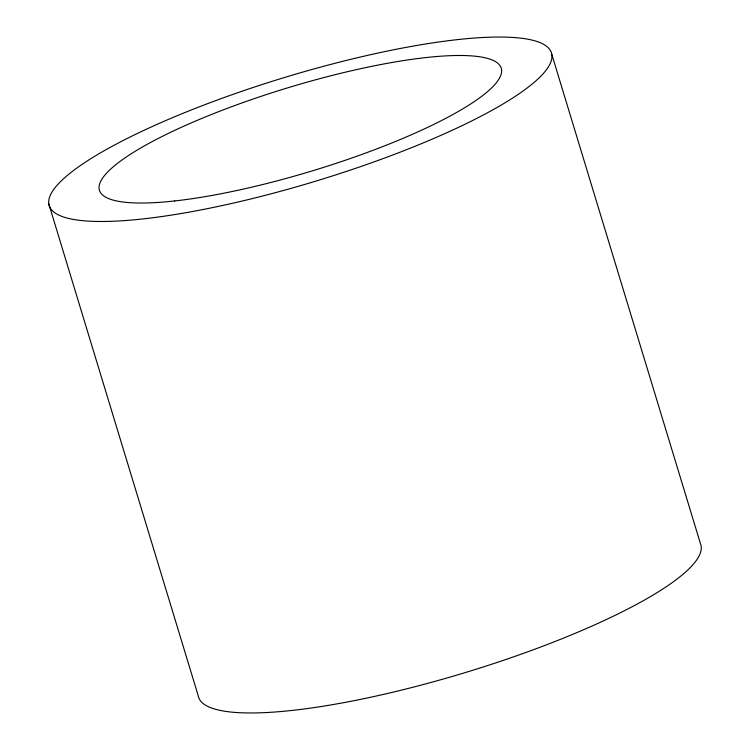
<?xml version="1.0" encoding="UTF-8"?>
<svg xmlns="http://www.w3.org/2000/svg" width="750" height="750" viewBox="0 0 750 750"><rect width="100%" height="100%" fill="white"/><g stroke="black" fill="none" stroke-linecap="round" stroke-linejoin="round"><path stroke-width="1.12" d="M551.822 54.422A262.481 54.122 -16.9 0 1 182.137 213.347A262.481 54.122 -16.9 0 1 167.044 119.991A262.481 54.122 -16.9 0 1 551.822 54.422L701.147 545.916A262.481 54.122 -16.9 0 1 458.381 674.644A262.481 54.122 -16.9 0 1 198.178 695.578L48.853 204.084M174.769 200.944A209.981 43.303 -16.9 0 0 499.387 78.319A209.981 43.303 -16.9 0 0 226.856 108.497A209.981 43.303 -16.9 0 0 174.769 200.944"/></g></svg>
